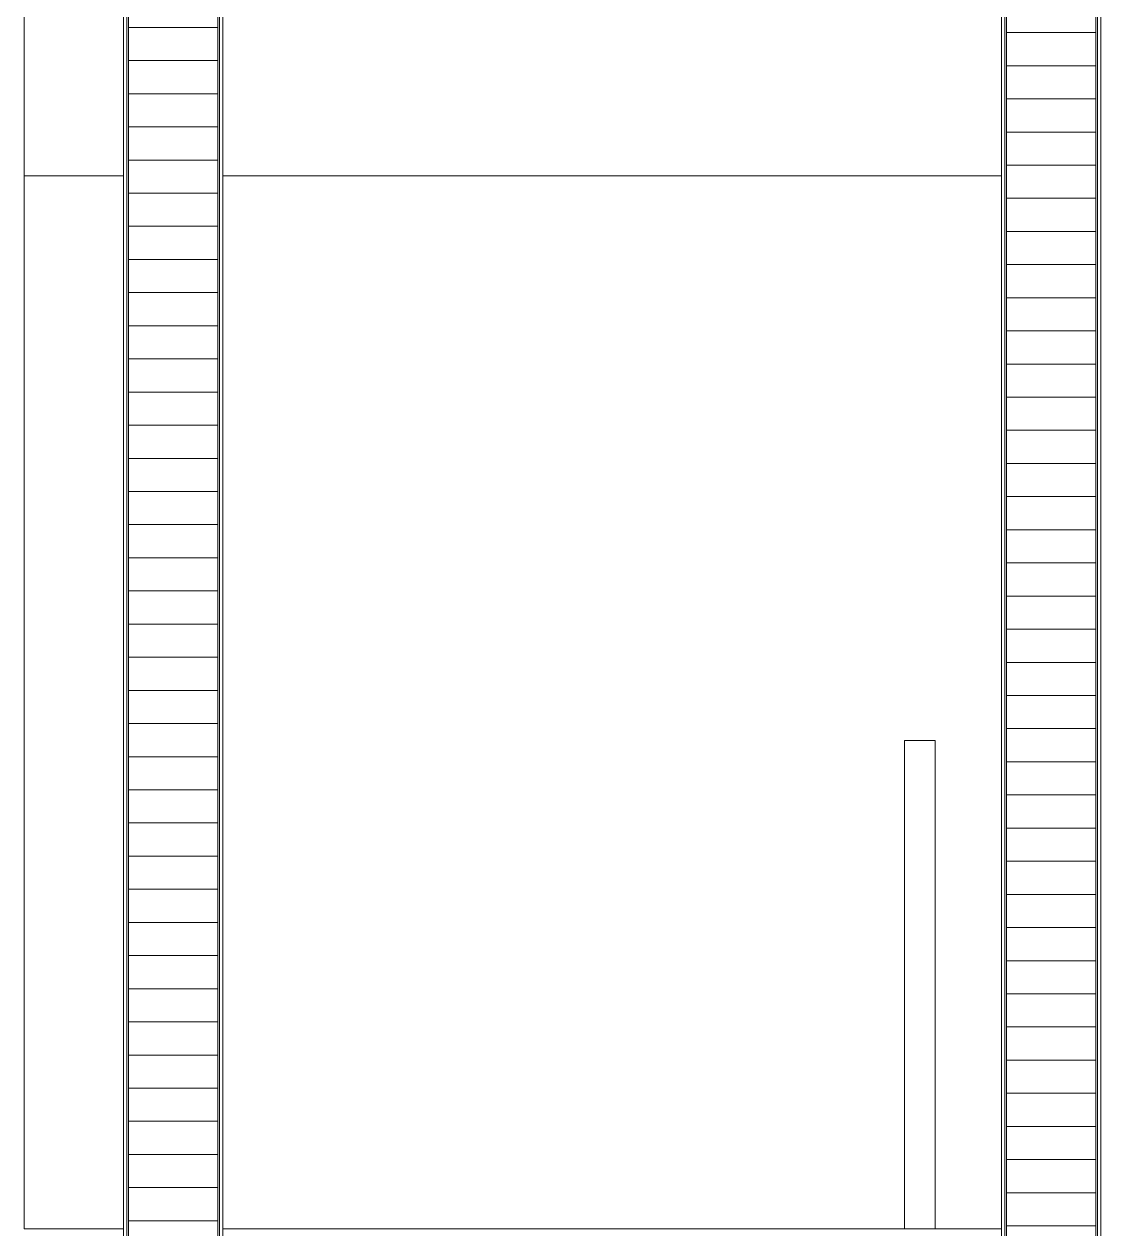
# Model space of a CAD drawing. Header units: millimetres. Extents: x 15878 to 679837, y -72324 to 391440.
# Drawn here: x 554140 to 557390, y 23741 to 27375 of the extents above; entities that cross this region are included whole.
import ezdxf

# ---------------------------------------------------------------- set-up
doc = ezdxf.new("R2010")
doc.units = ezdxf.units.MM
for name, color, linetype, lineweight in [('A-FLOR', 192, 'Continuous', 5), ('A-WALL', 113, 'Continuous', 5), ('Q-CASE', 31, 'Continuous', 5)]:
    doc.layers.add(name, color=color, linetype=linetype, lineweight=lineweight)

# ---------------------------------------------------------------- blocks, each defined once
blk = doc.blocks.new('DLN-Surface Channel-L1 - 300x150 _WD_-12820414-FOOTPRINT 1_F')
at = {"layer": 'Q-CASE'}
h = blk.add_hatch(dxfattribs=at)
h.set_pattern_fill('FP_3713', color=256, style=0, pattern_type=2)
h.set_pattern_definition([(90, (465365.23, 0), (-100, 6e-15), [])])
h.paths.add_polyline_path([(-26615, -285), (285, -285), (15, -15), (-20237.5, -15), (-20237.5, -84.9), (-20287.5, -79.2), (-20287.5, -15), (-21237.5, -15), (-21237.5, -84.9), (-21287.5, -79.2), (-21287.5, -15), (-22237.5, -15), (-22237.5, -84.9), (-22287.5, -79.2), (-22287.5, -15), (-23237.5, -15), (-23237.5, -84.9), (-23287.5, -79.2), (-23287.5, -15), (-24237.5, -15), (-24237.5, -84.9), (-24287.5, -79.2), (-24287.5, -15), (-25237.5, -15), (-25237.5, -84.9), (-25287.5, -79.2), (-25287.5, -15), (-26237.5, -15), (-26237.5, -84.9), (-26287.5, -79.2), (-26287.5, -15), (-26615, -15)], flags=0)
for p, q in [((-18608.3, 0), (0, 0)), ((10, -10), (-20237.5, -10)), ((15, -15), (-20237.5, -15)), ((-26615, -285), (285, -285)), ((290, -290), (-26615, -290)), ((300, -300), (-18608.3, -300))]:
    blk.add_line(p, q, dxfattribs=at)
blk = doc.blocks.new('DLN-Surface Channel-S1 - 300x150 _WD_-15637421-FOOTPRINT 1_F')
at = {"layer": 'Q-CASE'}
h = blk.add_hatch(dxfattribs=at)
h.set_pattern_fill('FP_3715', color=256, style=0, pattern_type=2)
h.set_pattern_definition([(270, (465350.23, 609.6), (100, 6e-15), [])])
h.paths.add_polyline_path([(21565.1, -135), (21565.1, 135), (-21540.1, 135), (-21540.1, -135), (19275.1, -135)], flags=0)
for p, q in [((-21540.1, 150), (11408.4, 150)), ((-21540.1, 140), (21565.1, 140)), ((21565.1, 135), (-21540.1, 135)), ((-21540.1, -135), (21565.1, -135)), ((21565.1, -140), (-21540.1, -140)), ((-21540.1, -150), (11408.4, -150))]:
    blk.add_line(p, q, dxfattribs=at)

msp = doc.modelspace()

# ---------------------------------------------------------------- linework, layer by layer
at = {"layer": 'A-FLOR'}
for p, q in [((557089.5, 48672.7), (557089.5, 23740.5)), ((554739.5, 23740.5), (554739.5, 34632.5)), ((554439.5, 34332.5), (554439.5, 23740.5)), ((554139.5, 23740.8), (554139.5, 30847.5)), ((554139.5, 30847.5), (554139.5, 23830.8)), ((554139.5, 26917.5), (554439.5, 26917.5)), ((554739.5, 26917.5), (557089.5, 26917.5)), ((557389.5, 26917.5), (557389.5, 23740.8)), ((554439.5, 23740.8), (554139.5, 23740.8)), ((557089.5, 23740.8), (554739.5, 23740.8))]:
    msp.add_line(p, q, dxfattribs=at)
at = {"layer": 'A-WALL'}
for p, q in [((556796.5, 23740.8), (556796.5, 25214.5)), ((556889.5, 25214.5), (556796.5, 25214.5)), ((556889.5, 25214.5), (556889.5, 23740.8))]:
    msp.add_line(p, q, dxfattribs=at)

# ---------------------------------------------------------------- block references
at = {"layer": 'Q-CASE'}
for name, p, rotation in [('DLN-Surface Channel-S1 - 300x150 _WD_-15637421-FOOTPRINT 1_F', (557239.5, 27132.6), 269.9999999999994), ('DLN-Surface Channel-L1 - 300x150 _WD_-12820414-FOOTPRINT 1_F', (554439.5, 34332.5), 89.99999999999955)]:
    msp.add_blockref(name, p, dxfattribs=dict(at, rotation=rotation))

doc.saveas('drawing.dxf')
